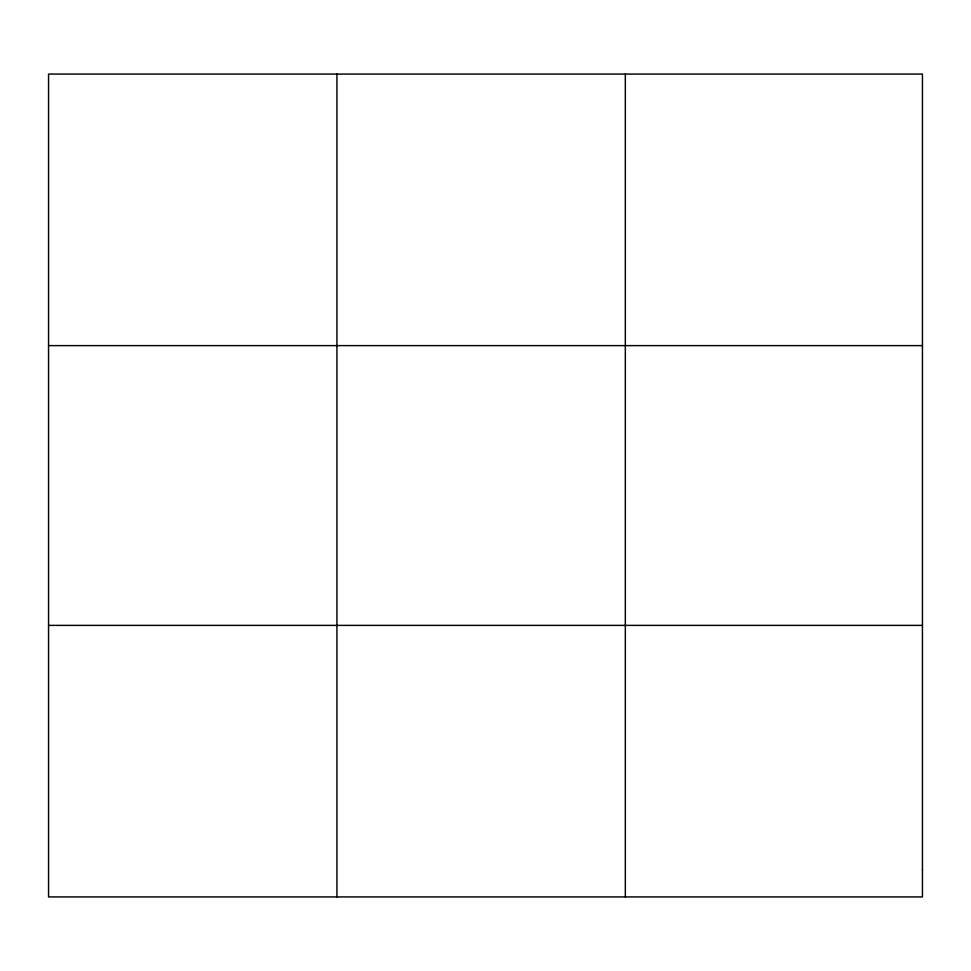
<?xml version="1.0" encoding="UTF-8"?>
<svg xmlns="http://www.w3.org/2000/svg" width="971" height="971" viewBox="0 0 971 971"><rect width="100%" height="100%" fill="white"/><g stroke="black" fill="none" stroke-linecap="round" stroke-linejoin="round"><path stroke-width="1.46" d="M336.937 896.925L336.937 74.075M625.324 896.925L625.324 74.075M48.55 345.615L922.45 345.615M48.55 625.385L922.45 625.385M922.45 869.761L922.45 896.925L48.55 896.925L48.55 74.075L922.45 74.075L922.45 869.761"/></g></svg>
